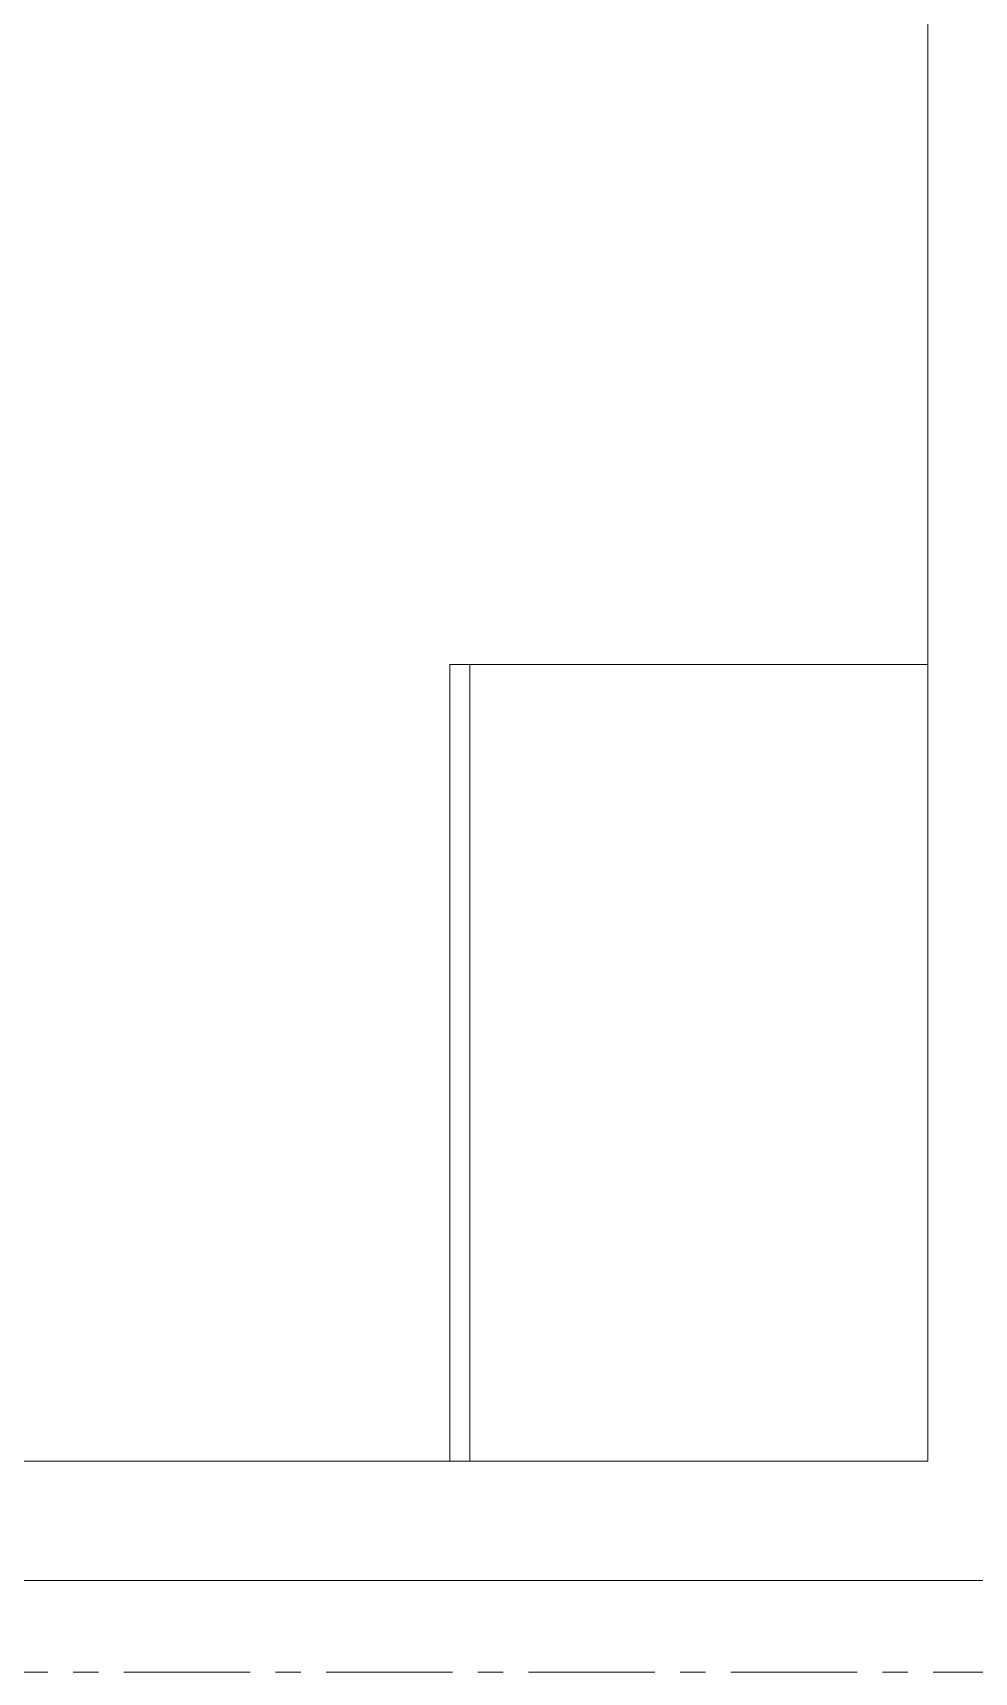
# Model space of a CAD drawing. Header units: millimetres. Extents: x 26027 to 581921, y 7230 to 233891.
# Drawn here: x 535037 to 536219, y 142345 to 144403 of the extents above; entities that cross this region are included whole.
import ezdxf

# ---------------------------------------------------------------- set-up
doc = ezdxf.new("R2010")
doc.units = ezdxf.units.MM
doc.header["$LTSCALE"] = 5
doc.linetypes.add('CENTER', pattern=[50.8, 31.75, -6.35, 6.35, -6.35])
doc.layers.add('axes', color=252, linetype='Continuous')
for name, color, linetype, lineweight in [('Medical Equipment and Furniture', 252, 'Continuous', 0), ('Medical Equipment and Furniture1', 252, 'Continuous', 5), ('Walls', 252, 'Continuous', 5)]:
    doc.layers.add(name, color=color, linetype=linetype, lineweight=lineweight)

# ---------------------------------------------------------------- blocks, each defined once
blk = doc.blocks.new('CUPBOARD - GLASS TOP - LOCKABLE - 200x100x60')
at = {"layer": 'Medical Equipment and Furniture1'}
blk.add_line((283.1819, -205.0074, 0), (284.1819, -205.0074, 0), dxfattribs=at)
at = {"layer": 'Medical Equipment and Furniture1', "elevation": 0}
blk.add_lwpolyline([(284.1819, -204.4324), (283.1819, -204.4324), (283.1819, -205.0324), (284.1819, -205.0324)], close=True, dxfattribs=at)

msp = doc.modelspace()

# ---------------------------------------------------------------- linework, layer by layer
at = {"layer": 'axes', "linetype": 'CENTER', "lineweight": 0}
msp.add_line((581030.5, 142345.3, 2.4), (449113.3, 142345.3, 2.4), dxfattribs=at)
at = {"layer": 'Walls'}
for p, q in [((536161.1, 142610.3, 0), (536161.1, 146550.3, 0)), ((533267.4, 142610.3, 0), (536161.1, 142610.3, 0)), ((532013.8, 142460.3, 0), (537683.8, 142460.3, 0))]:
    msp.add_line(p, q, dxfattribs=at)

# ---------------------------------------------------------------- block references
at = {"layer": 'Medical Equipment and Furniture', "xscale": -1000, "yscale": 1000, "zscale": 1000, "rotation": 270}
msp.add_blockref('CUPBOARD - GLASS TOP - LOCKABLE - 200x100x60', (740593.5, -140571.6, 0), dxfattribs=at)

doc.saveas('drawing.dxf')
